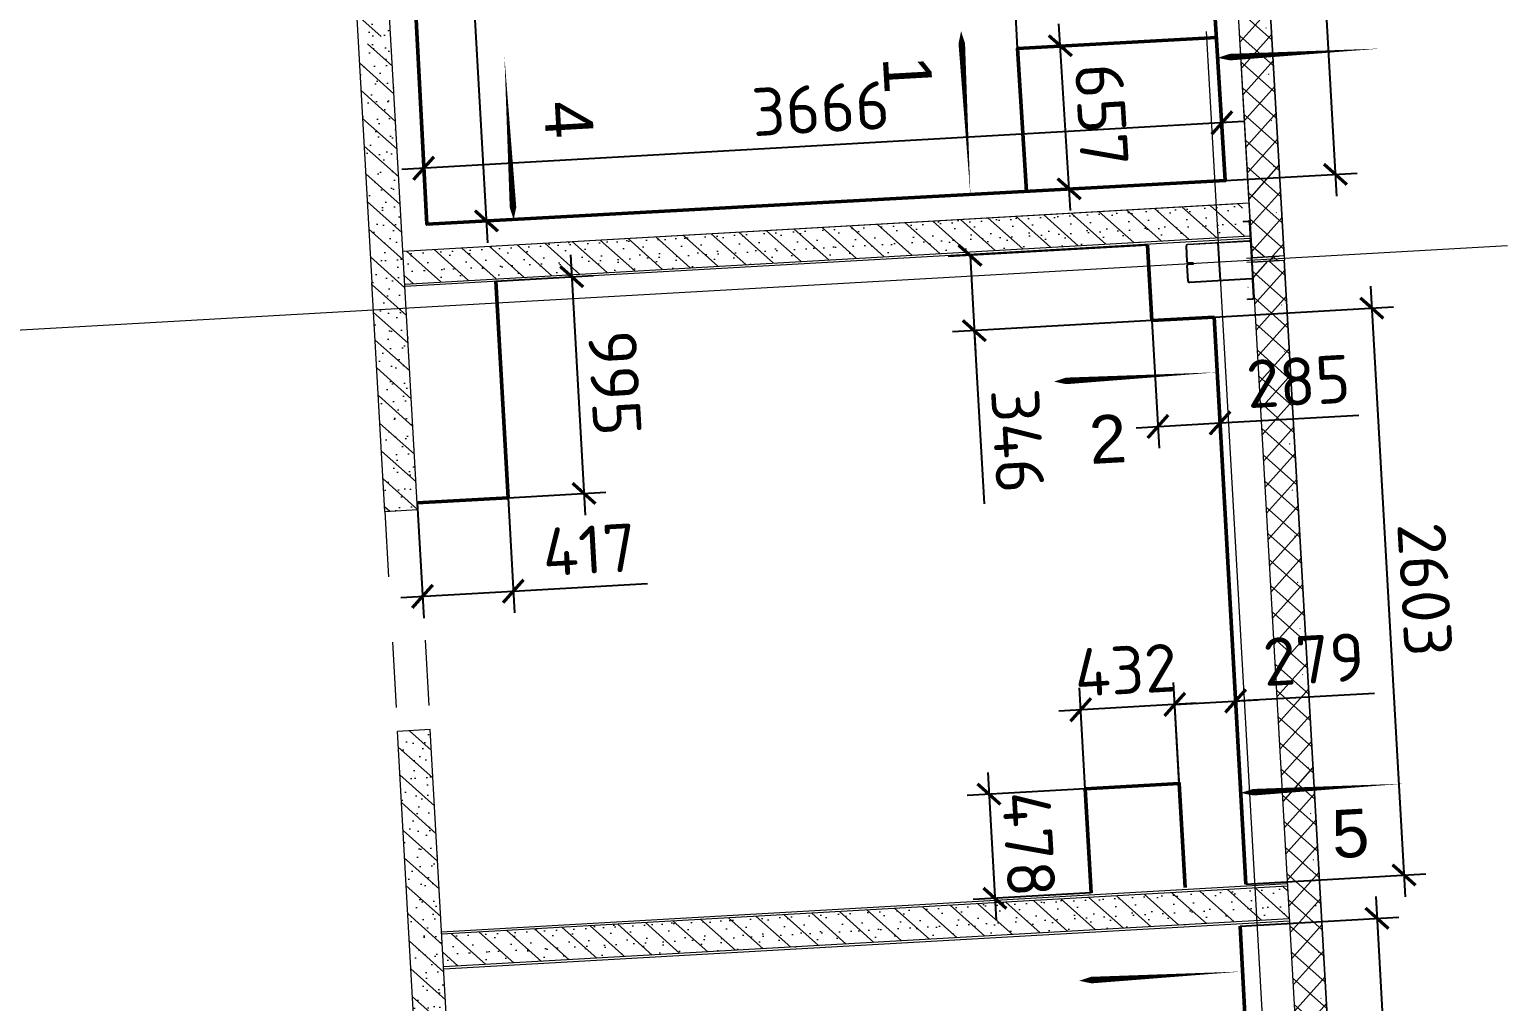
# Model space of a CAD drawing. Header units: metres. Extents: x 107714.6 to 107732.7, y 110796.8 to 110831.
# Drawn here: x 107725.56 to 107732.33, y 110801.85 to 110806.31 of the extents above; entities that cross this region are included whole.
import ezdxf

# ---------------------------------------------------------------- set-up
doc = ezdxf.new("R2010")
doc.units = ezdxf.units.M
doc.header["$PDMODE"] = 35
doc.header["$PDSIZE"] = 0.01
doc.linetypes.add('_ШТР__3__3__Скрыто', pattern=[6, 3, -3])
doc.linetypes.add('GOST2.303 5', pattern=[24, 20, -1.5, 1, -1.5])
doc.layers.add('2023.11.08_В_ОТКЛОНЕНИЯ', color=7, linetype='Continuous')
doc.layers.add('_1-1_ Внутренние стены', color=7, linetype='Continuous')
doc.layers.add('Вспомогательные', color=6, linetype='Continuous', plot=False)
for name, color, linetype, lineweight in [('ГКЛ', 250, 'Continuous', 50), ('ГКЛ 4м', 7, 'Continuous', 50), ('Оси', 7, 'Continuous', 9), ('Откосы', 250, 'Continuous', 40), ('Перекрытия', 7, 'Continuous', 18), ('Размерные', 45, 'Continuous', 15), ('Стены', 7, 'Continuous', 18), ('Стены разрез', 7, 'Continuous', 5), ('Стены штриховка', 7, 'Continuous', 5)]:
    doc.layers.add(name, color=color, linetype=linetype, lineweight=lineweight)
doc.layers.add('Импосты витража', color=7, linetype='Continuous', lineweight=9, true_color=0x004080)
doc.styles.add('AxeAndPointZ', font='arial.ttf')
doc.styles.add('GOST 2.304 type A', font='isocpeur.ttf')
doc.dimstyles.new('ISO-25', dxfattribs={"dimtxt": 0.22, "dimasz": 0.1, "dimexe": 0.1, "dimexo": 0, "dimgap": 0.06, "dimtad": 1, "dimdec": 0, "dimlfac": 1000, "dimtxsty": 'GOST 2.304 type A', "dimblk": 'ARCHTICK', "dimcen": 2.5, "dimdle": 0.1, "dimadec": 0, "dimazin": 0, "dimtfac": 1, "dimtdec": 0, "dimtmove": 0, "dimatfit": 3, "dimfxl": 1, "dimarcsym": 0})
pattern_1 = [(318.2530497410625, (107716.8197510312, 110843.4980960244), (0.09987629308477991, 0.1119139226354038), [])]

# ---------------------------------------------------------------- blocks, each defined once
blk = doc.blocks.new('Прямоугольный импост - 20х150 мм_Утеплитель_Наружный-V17-_О__L2_3_900_')
at = {"layer": 'Импосты витража'}
h = blk.add_hatch(dxfattribs=at)
h.set_pattern_fill('FP_20', style=0, pattern_type=2)
h.set_pattern_definition([(315, (-39000, 12200), (60.10407640085654, 60.10407640085654), []), (225, (-39000, 12200), (60.10407640085654, -60.10407640085653), [])])
h.paths.add_polyline_path([(-9.999999999945748, 74.99999999998295), (10.0000000000497, 74.99999999998295), (10.0000000000497, -75.00000000001543), (-9.999999999945748, -75.00000000001543), (-9.999999999945748, 11.33515842174924)], flags=0)
at = {"layer": 'Импосты витража', "color": 7, "lineweight": 18}
for p, q in [((-9.999999999997726, 75.00000000000027), (9.999999999997726, 75.00000000000027)), ((-9.999999999997726, -75.00000000000027), (-9.999999999997726, 75.00000000000027)), ((9.999999999997726, 75.00000000000027), (9.999999999997726, -75.00000000000027)), ((9.999999999997726, -75.00000000000027), (-9.999999999997726, -75.00000000000027))]:
    blk.add_line(p, q, dxfattribs=at)
blk = doc.blocks.new('к3')
at = {"color": 0, "linetype": 'ByBlock', "lineweight": -2, "ltscale": 200}
for p, q in [((4147417.778568612, 542805.7294011319), (4147417.778568612, 542828.2294011319)), ((4147420.778568612, 542805.7294011319), (4147420.778568612, 542828.2294011319)), ((4147425.778568612, 542836.2294011319), (4147504.778568612, 542836.2294011319)), ((4147425.778568612, 542833.2294011319), (4147504.778568612, 542833.2294011319)), ((4147509.778568612, 542828.2294011319), (4147509.778568612, 542544.2294011319)), ((4147512.778568612, 542828.2294011319), (4147512.778568612, 542544.2294011319)), ((4147682.778568612, 542828.2294011319), (4147682.778568612, 542544.2294011319)), ((4147685.778568612, 542828.2294011319), (4147685.778568612, 542544.2294011319)), ((4147769.778568612, 542836.2294011319), (4147690.778568612, 542836.2294011319)), ((4147769.778568612, 542833.2294011319), (4147690.778568612, 542833.2294011319)), ((4147774.778568612, 542805.7294011319), (4147774.778568612, 542828.2294011319)), ((4147777.778568612, 542805.7294011319), (4147777.778568612, 542828.2294011319)), ((4147417.778568612, 542805.7294011319), (4147420.778568612, 542805.7294011319)), ((4147777.778568612, 542805.7294011319), (4147774.778568612, 542805.7294011319)), ((4147517.778568612, 542539.2294011319), (4147588.778568612, 542539.2294011319)), ((4147517.778568612, 542536.2294011319), (4147588.778568612, 542536.2294011319)), ((4147593.778568612, 542544.2294011319), (4147593.778568612, 542566.7294011319)), ((4147593.778568612, 542566.7294011319), (4147596.778568612, 542566.7294011319)), ((4147596.778568612, 542544.2294011319), (4147596.778568612, 542566.7294011319)), ((4147598.778568612, 542544.2294011319), (4147598.778568612, 542566.7294011319)), ((4147601.778568612, 542566.7294011319), (4147598.778568612, 542566.7294011319)), ((4147601.778568612, 542544.2294011319), (4147601.778568612, 542566.7294011319)), ((4147677.778568612, 542539.2294011319), (4147606.778568612, 542539.2294011319)), ((4147677.778568612, 542536.2294011319), (4147606.778568612, 542536.2294011319))]:
    blk.add_line(p, q, dxfattribs=at)
for centre, radius, start, end in [((4147425.778568612, 542828.2294011319), 8, 90, 180), ((4147425.778568612, 542828.2294011319), 5, 90, 180), ((4147504.778568612, 542828.2294011319), 8, 0, 90), ((4147504.778568612, 542828.2294011319), 5, 0, 90), ((4147690.778568612, 542828.2294011319), 8, 90, 180), ((4147690.778568612, 542828.2294011319), 5, 90, 180), ((4147769.778568612, 542828.2294011319), 8, 0, 90), ((4147769.778568612, 542828.2294011319), 5, 0, 90), ((4147517.778568612, 542544.2294011319), 8, 180, 270), ((4147517.778568612, 542544.2294011319), 5, 180, 270), ((4147588.778568612, 542544.2294011319), 8, 270, 0), ((4147588.778568612, 542544.2294011319), 5, 270, 0), ((4147606.778568612, 542544.2294011319), 8, 180, 270), ((4147606.778568612, 542544.2294011319), 5, 180, 270), ((4147677.778568612, 542544.2294011319), 5, 270, 0), ((4147677.778568612, 542544.2294011319), 8, 270, 0)]:
    blk.add_arc(centre, radius, start, end, dxfattribs=at)
at = {"layer": 'Вспомогательные', "color": 0, "ltscale": 10}
for p, q in [((4147690.278568612, 542836.2294011319), (4147505.278568612, 542836.2294011319)), ((4147682.778568612, 542686.2294011319), (4147512.778568612, 542686.2294011319))]:
    blk.add_line(p, q, dxfattribs=at)
blk = doc.blocks.new('_ArchTick')
at = {"color": 0, "linetype": 'ByBlock', "lineweight": 9, "const_width": 0.15}
blk.add_lwpolyline([(-0.5, -0.5), (0.5, 0.5)], dxfattribs=at)
blk = doc.blocks.new('*D52')
at = {"layer": 'Defpoints', "color": 0, "lineweight": 9, "transparency": 16777216}
for p in [(107730.7216997739, 110810.7738531537, 3.998), (107731.0401209411, 110805.6137123066, 3.998), (107731.5455949154, 110805.6424421912)]:
    blk.add_point(p, dxfattribs=at)
at = {"layer": 'ГКЛ', "color": 0, "lineweight": -2, "transparency": 16777216}
for p, q in [((107731.2465498133, 110810.9038457206), (107731.5512695083, 110805.542603326)), ((107730.7216997739, 110810.7738531537), (107731.3520632714, 110810.8096814484)), ((107731.0401209411, 110805.6137123066), (107731.6454337805, 110805.6481167842))]:
    blk.add_line(p, q, dxfattribs=at)
at = {"layer": 'ГКЛ', "color": 0, "lineweight": -2, "transparency": 16777216, "xscale": 0.1, "yscale": 0.1, "zscale": 0.1}
for p, rotation in [((107731.2522244063, 110810.8040068554), 93.25304974487426), ((107731.5455949154, 110805.6424421912), 273.2530497448743)]:
    blk.add_blockref('_ArchTick', p, dxfattribs=dict(at, rotation=rotation))
at = {"layer": 'ГКЛ', "color": 0, "lineweight": 9, "transparency": 16777216, "insert": (107731.5686357316, 110808.2328713314), "char_height": 0.22, "attachment_point": 5, "rotation": 273.25304974487426, "style": 'GOST 2.304 type A'}
blk.add_mtext('5170', dxfattribs=at)
blk = doc.blocks.new('*D54')
at = {"layer": 'Defpoints', "color": 0, "lineweight": 9, "transparency": 16777216}
for p in [(107727.3649866524, 110805.6703219474), (107731.0401209412, 110805.6137123066, 3.998), (107727.3795868342, 110805.4134461534, 3.998)]:
    blk.add_point(p, dxfattribs=at)
at = {"layer": 'ГКЛ', "color": 0, "lineweight": -2, "transparency": 16777216}
for p, q in [((107731.0401209412, 110805.6137123066), (107731.0194048557, 110805.9781913918)), ((107731.1249183139, 110805.8840271196), (107727.2651477873, 110805.6646473544)), ((107727.3795868342, 110805.4134461534), (107727.3593120594, 110805.7701608125))]:
    blk.add_line(p, q, dxfattribs=at)
at = {"layer": 'ГКЛ', "color": 0, "lineweight": -2, "transparency": 16777216, "xscale": 0.1, "yscale": 0.1, "zscale": 0.1}
for p, rotation in [((107731.0250794487, 110805.8783525266), 3.253049744874268), ((107727.3649866524, 110805.6703219474), 183.2530497448743)]:
    blk.add_blockref('_ArchTick', p, dxfattribs=dict(at, rotation=rotation))
at = {"layer": 'ГКЛ', "color": 0, "lineweight": 9, "transparency": 16777216, "insert": (107729.1853862425, 110805.9440633077), "char_height": 0.22, "attachment_point": 5, "rotation": 3.2530497448742746, "style": 'GOST 2.304 type A'}
blk.add_mtext('3666', dxfattribs=at)
blk = doc.blocks.new('*D56')
at = {"layer": 'Defpoints', "color": 0, "lineweight": 9, "transparency": 16777216}
for p in [(107727.539494029, 110807.422544721), (107727.2759838865, 110807.4075674593, 3.998), (107727.3795868341, 110805.4134461533, 3.998)]:
    blk.add_point(p, dxfattribs=at)
at = {"layer": 'ГКЛ', "color": 0, "lineweight": -2, "transparency": 16777216}
for p, q in [((107727.6584781645, 110805.3291362486), (107727.533819436, 110807.5223835861)), ((107727.2759838865, 110807.4075674593), (107727.6393328942, 110807.428219314)), ((107727.3795868341, 110805.4134461533), (107727.7526424367, 110805.4346497068))]:
    blk.add_line(p, q, dxfattribs=at)
at = {"layer": 'ГКЛ', "color": 0, "lineweight": -2, "transparency": 16777216, "xscale": 0.1, "yscale": 0.1, "zscale": 0.1}
for p, rotation in [((107727.539494029, 110807.422544721), 93.25304974487426), ((107727.6528035715, 110805.4289751138), 273.2530497448743)]:
    blk.add_blockref('_ArchTick', p, dxfattribs=dict(at, rotation=rotation))
at = {"layer": 'ГКЛ', "color": 0, "lineweight": 9, "transparency": 16777216, "insert": (107727.7459463046, 110806.7860301894), "char_height": 0.22, "attachment_point": 5, "rotation": 273.25304974487426, "style": 'GOST 2.304 type A'}
blk.add_mtext('1997', dxfattribs=at)
blk = doc.blocks.new('*D57')
at = {"layer": 'Defpoints', "color": 0, "lineweight": 9, "transparency": 16777216}
for p in [(107730.6846139137, 110805.3173269538, 4.022), (107729.8701019714, 110805.2710321191), (107730.7042324056, 110804.9721589453, 4.022)]:
    blk.add_point(p, dxfattribs=at)
at = {"layer": 'ГКЛ', "color": 0, "lineweight": -2, "transparency": 16777216}
for p, q in [((107730.6846139137, 110805.3173269538), (107729.7702631063, 110805.2653575261)), ((107729.8701019714, 110805.2710321191), (107729.8953950563, 110804.8260252454)), ((107730.7042324056, 110804.9721589453), (107729.7898815982, 110804.9201895176)), ((107729.8897204633, 110804.9258641105), (107729.9348610822, 110804.1316594582))]:
    blk.add_line(p, q, dxfattribs=at)
at = {"layer": 'ГКЛ', "color": 0, "lineweight": -2, "transparency": 16777216, "xscale": 0.1, "yscale": 0.1, "zscale": 0.1}
for p, rotation in [((107729.8701019714, 110805.2710321191), 93.25304974487426), ((107729.8897204633, 110804.9258641105), 273.2530497448743)]:
    blk.add_blockref('_ArchTick', p, dxfattribs=dict(at, rotation=rotation))
at = {"layer": 'ГКЛ', "color": 0, "lineweight": 9, "transparency": 16777216, "insert": (107730.0886982925, 110804.4208550887), "char_height": 0.22, "attachment_point": 5, "rotation": 273.25304974487426, "style": 'GOST 2.304 type A'}
blk.add_mtext('346', dxfattribs=at)
blk = doc.blocks.new('*D58')
at = {"layer": 'Defpoints', "color": 0, "lineweight": 9, "transparency": 16777216}
for p in [(107730.9890999727, 110804.98835011, 4.047), (107730.7042324056, 110804.9721589454, 4.047), (107731.016689506, 110804.5029394926)]:
    blk.add_point(p, dxfattribs=at)
at = {"layer": 'ГКЛ', "color": 0, "lineweight": -2, "transparency": 16777216}
for p, q in [((107730.9890999728, 110804.9883501099), (107731.022364099, 110804.4031006274)), ((107730.7042324057, 110804.9721589453), (107730.7374965319, 110804.3869094627)), ((107731.016689506, 110804.5029394925), (107731.6536614657, 110804.5391433958)), ((107730.6319830738, 110804.4810737349), (107731.016689506, 110804.5029394925))]:
    blk.add_line(p, q, dxfattribs=at)
at = {"layer": 'ГКЛ', "color": 0, "lineweight": -2, "transparency": 16777216, "xscale": 0.1, "yscale": 0.1, "zscale": 0.1}
for p, rotation in [((107730.7318219389, 110804.4867483279), 183.2530497448743), ((107731.016689506, 110804.5029394925), 3.253049744874275)]:
    blk.add_blockref('_ArchTick', p, dxfattribs=dict(at, rotation=rotation))
at = {"layer": 'ГКЛ', "color": 0, "lineweight": 9, "transparency": 16777216, "insert": (107731.3754481103, 110804.6936048114), "char_height": 0.22, "attachment_point": 5, "rotation": 3.2530497448742746, "style": 'GOST 2.304 type A'}
blk.add_mtext('285', dxfattribs=at)
blk = doc.blocks.new('*D59')
at = {"layer": 'Defpoints', "color": 0, "lineweight": 9, "transparency": 16777216}
for p in [(107730.9890999727, 110804.9883501099, 3.994), (107731.8602296749, 110802.4310333658), (107731.135227376, 110802.3898260368, 3.994)]:
    blk.add_point(p, dxfattribs=at)
at = {"layer": 'ГКЛ', "color": 0, "lineweight": -2, "transparency": 16777216}
for p, q in [((107731.7068664744, 110805.1293075691), (107731.8659042679, 110802.3311945006)), ((107730.9890999727, 110804.9883501099), (107731.8123799326, 110805.035143297)), ((107731.135227376, 110802.3898260368), (107731.9600685401, 110802.4367079588))]:
    blk.add_line(p, q, dxfattribs=at)
at = {"layer": 'ГКЛ', "color": 0, "lineweight": -2, "transparency": 16777216, "xscale": 0.1, "yscale": 0.1, "zscale": 0.1}
for p, rotation in [((107731.7125410674, 110805.029468704), 93.25304974487426), ((107731.8602296749, 110802.4310333658), 273.2530497448743)]:
    blk.add_blockref('_ArchTick', p, dxfattribs=dict(at, rotation=rotation))
at = {"layer": 'ГКЛ', "color": 0, "lineweight": 9, "transparency": 16777216, "insert": (107731.9561114419, 110803.739897843), "char_height": 0.22, "attachment_point": 5, "rotation": 273.25304974487426, "style": 'GOST 2.304 type A'}
blk.add_mtext('2603', dxfattribs=at)
blk = doc.blocks.new('*D60')
at = {"layer": 'Defpoints', "color": 0, "lineweight": 9, "transparency": 16777216}
for p in [(107731.1081645812, 110802.1968723474, 4.005), (107731.2530370958, 110799.5034371359), (107731.8893659935, 110799.5396044891)]:
    blk.add_point(p, dxfattribs=at)
at = {"layer": 'ГКЛ', "color": 0, "lineweight": -2, "transparency": 16777216}
for p, q in [((107731.7306296915, 110802.3324131124), (107731.8950405865, 110799.439765624)), ((107731.1081645812, 110802.1968723474), (107731.8361431497, 110802.2382488402)), ((107731.2530370958, 110799.5034371359), (107731.9892048587, 110799.5452790821))]:
    blk.add_line(p, q, dxfattribs=at)
at = {"layer": 'ГКЛ', "color": 0, "lineweight": -2, "transparency": 16777216, "xscale": 0.1, "yscale": 0.1, "zscale": 0.1}
for p, rotation in [((107731.7363042845, 110802.2325742472), 93.25304974487426), ((107731.8893659935, 110799.5396044891), 273.2530497448743)]:
    blk.add_blockref('_ArchTick', p, dxfattribs=dict(at, rotation=rotation))
at = {"layer": 'ГКЛ', "color": 0, "lineweight": 9, "transparency": 16777216, "insert": (107731.9825612098, 110800.8957361763), "char_height": 0.22, "attachment_point": 5, "rotation": 273.25304974487426, "style": 'GOST 2.304 type A'}
blk.add_mtext('2697', dxfattribs=at)
blk = doc.blocks.new('*D103')
at = {"layer": 'Defpoints', "color": 0, "lineweight": 9, "transparency": 16777216}
for p in [(107730.0880038614, 110806.2198227753), (107730.2841620123, 110806.2319241162), (107730.12847281, 110805.5638364527)]:
    blk.add_point(p, dxfattribs=at)
at = {"layer": 'ГКЛ', "color": 0, "lineweight": -2, "transparency": 16777216}
for p, q in [((107730.3307884305, 110805.4761275458), (107730.2780045428, 110806.331734364)), ((107730.0880038614, 110806.2198227753), (107730.3839722601, 110806.2380815857)), ((107730.12847281, 110805.5638364527), (107730.4244412088, 110805.5820952631))]:
    blk.add_line(p, q, dxfattribs=at)
at = {"layer": 'ГКЛ', "color": 0, "lineweight": -2, "transparency": 16777216, "xscale": 0.1, "yscale": 0.1, "zscale": 0.1}
for p, rotation in [((107730.2841620123, 110806.2319241162), 93.53020332494776), ((107730.3246309609, 110805.5759377936), 273.5302033249478)]:
    blk.add_blockref('_ArchTick', p, dxfattribs=dict(at, rotation=rotation))
at = {"layer": 'ГКЛ', "color": 0, "lineweight": 9, "transparency": 16777216, "insert": (107730.4740739079, 110805.9143986531), "char_height": 0.22, "attachment_point": 5, "rotation": 273.53020332494776, "style": 'GOST 2.304 type A'}
blk.add_mtext('657', dxfattribs=at)
blk = doc.blocks.new('*D104')
at = {"layer": 'Defpoints', "color": 0, "lineweight": 9, "transparency": 16777216}
for p in [(107730.9861518422, 110806.5174588172), (107730.999655857, 110806.2694649863), (107730.0880038613, 110806.2198227753)]:
    blk.add_point(p, dxfattribs=at)
at = {"layer": 'ГКЛ', "color": 0, "lineweight": -2, "transparency": 16777216}
for p, q in [((107730.9996558571, 110806.2694649863), (107730.9807145946, 110806.6173108895)), ((107730.0880038614, 110806.2198227752), (107730.0690625989, 110806.5676686784)), ((107729.9746477742, 110806.4623793585), (107731.0860039145, 110806.5228960648))]:
    blk.add_line(p, q, dxfattribs=at)
at = {"layer": 'ГКЛ', "color": 0, "lineweight": -2, "transparency": 16777216, "xscale": 0.1, "yscale": 0.1, "zscale": 0.1}
for p, rotation in [((107730.9861518422, 110806.5174588172), 3.116850456254294), ((107730.0744998465, 110806.4678166062), 183.1168504562543)]:
    blk.add_blockref('_ArchTick', p, dxfattribs=dict(at, rotation=rotation))
at = {"layer": 'ГКЛ', "color": 0, "lineweight": 9, "transparency": 16777216, "insert": (107730.6478986275, 110806.6692917554), "char_height": 0.22, "attachment_point": 5, "rotation": 3.116850456254293, "style": 'GOST 2.304 type A'}
blk.add_mtext('913', dxfattribs=at)
blk = doc.blocks.new('*D105')
at = {"layer": 'Defpoints', "color": 0, "lineweight": 9, "transparency": 16777216}
for p in [(107727.6951779764, 110805.1534456445), (107728.1001526754, 110804.1798575207), (107727.7516401767, 110804.1600489363)]:
    blk.add_point(p, dxfattribs=at)
at = {"layer": 'ГКЛ', "color": 0, "lineweight": -2, "transparency": 16777216}
for p, q in [((107728.0380158821, 110805.2730930941), (107728.1058272684, 110804.0800186556)), ((107727.6951779764, 110805.1534456445), (107728.1435293403, 110805.1789288219)), ((107727.7516401767, 110804.1600489363), (107728.1999915406, 110804.1855321137))]:
    blk.add_line(p, q, dxfattribs=at)
at = {"layer": 'ГКЛ', "color": 0, "lineweight": -2, "transparency": 16777216, "xscale": 0.1, "yscale": 0.1, "zscale": 0.1}
for p, rotation in [((107728.0436904751, 110805.1732542289), 93.25304974487426), ((107728.1001526754, 110804.1798575207), 273.2530497448743)]:
    blk.add_blockref('_ArchTick', p, dxfattribs=dict(at, rotation=rotation))
at = {"layer": 'ГКЛ', "color": 0, "lineweight": 9, "transparency": 16777216, "insert": (107728.241647646, 110804.6862026829), "char_height": 0.22, "attachment_point": 5, "rotation": 273.25304974487426, "style": 'GOST 2.304 type A'}
blk.add_mtext('995', dxfattribs=at)
blk = doc.blocks.new('*D106')
at = {"layer": 'Defpoints', "color": 0, "lineweight": 9, "transparency": 16777216}
for p in [(107727.3353121091, 110804.1363858836), (107727.7516401767, 110804.1600489364), (107727.7759771174, 110803.7318644761)]:
    blk.add_point(p, dxfattribs=at)
at = {"layer": 'ГКЛ', "color": 0, "lineweight": -2, "transparency": 16777216}
for p, q in [((107727.3353121091, 110804.1363858836), (107727.3653236428, 110803.6083625581)), ((107727.7516401768, 110804.1600489363), (107727.7816517105, 110803.6320256109)), ((107727.7759771174, 110803.731864476), (107728.3909845268, 110803.7668199689)), ((107727.2598101846, 110803.7025268303), (107727.7759771174, 110803.731864476))]:
    blk.add_line(p, q, dxfattribs=at)
at = {"layer": 'ГКЛ', "color": 0, "lineweight": -2, "transparency": 16777216, "xscale": 0.1, "yscale": 0.1, "zscale": 0.1}
for p, rotation in [((107727.3596490498, 110803.7082014232), 183.2530497448743), ((107727.7759771174, 110803.731864476), 3.253049744874275)]:
    blk.add_blockref('_ArchTick', p, dxfattribs=dict(at, rotation=rotation))
at = {"layer": 'ГКЛ', "color": 0, "lineweight": 9, "transparency": 16777216, "insert": (107728.1237534466, 110803.9219055897), "char_height": 0.22, "attachment_point": 5, "rotation": 3.2530497448742746, "style": 'GOST 2.304 type A'}
blk.add_mtext('417', dxfattribs=at)
blk = doc.blocks.new('*D134')
at = {"layer": 'Defpoints', "color": 0, "lineweight": 9, "transparency": 16777216}
for p in [(107730.808991705, 110803.2129686266), (107730.8305297996, 110802.8340271015, 3.994), (107731.1093566326, 110802.8498749258, 3.994)]:
    blk.add_point(p, dxfattribs=at)
at = {"layer": 'Откосы', "color": 0, "lineweight": -2, "transparency": 16777216}
for p, q in [((107730.8305297997, 110802.8340271015), (107730.803317112, 110803.3128074917)), ((107731.1093566327, 110802.8498749258), (107731.0821439451, 110803.328655316)), ((107730.8089917051, 110803.2129686265), (107731.1876574032, 110803.2344910438)), ((107731.0878185381, 110803.2288164508), (107731.7247904977, 110803.2650203542))]:
    blk.add_line(p, q, dxfattribs=at)
at = {"layer": 'Откосы', "color": 0, "lineweight": -2, "transparency": 16777216, "xscale": 0.1, "yscale": 0.1, "zscale": 0.1}
for p, rotation in [((107731.0878185381, 110803.2288164508), 3.253049744874268), ((107730.8089917051, 110803.2129686265), 183.2530497448743)]:
    blk.add_blockref('_ArchTick', p, dxfattribs=dict(at, rotation=rotation))
at = {"layer": 'Откосы', "color": 0, "lineweight": 9, "transparency": 16777216, "insert": (107731.4465771424, 110803.4194817697), "char_height": 0.22, "attachment_point": 5, "rotation": 3.2530497448742746, "style": 'GOST 2.304 type A'}
blk.add_mtext('279', dxfattribs=at)
blk = doc.blocks.new('*D135')
at = {"layer": 'Defpoints', "color": 0, "lineweight": 9, "transparency": 16777216}
for p in [(107730.3776878076, 110803.1884543849), (107730.3982484904, 110802.826709456, 3.994), (107730.8295523879, 110802.8512236977)]:
    blk.add_point(p, dxfattribs=at)
at = {"layer": 'Откосы', "color": 0, "lineweight": -2, "transparency": 16777216}
for p, q in [((107730.3982484904, 110802.8267094559), (107730.3720132146, 110803.28829325)), ((107730.8295523879, 110802.8512236977), (107730.8033171121, 110803.3128074918)), ((107730.9088305703, 110803.2186432196), (107730.2778489424, 110803.1827797919))]:
    blk.add_line(p, q, dxfattribs=at)
at = {"layer": 'Откосы', "color": 0, "lineweight": -2, "transparency": 16777216, "xscale": 0.1, "yscale": 0.1, "zscale": 0.1}
for p, rotation in [((107730.3776878076, 110803.1884543849), 183.2530497448743), ((107730.8089917051, 110803.2129686266), 3.253049744874268)]:
    blk.add_blockref('_ArchTick', p, dxfattribs=dict(at, rotation=rotation))
at = {"layer": 'Откосы', "color": 0, "lineweight": 9, "transparency": 16777216, "insert": (107730.5836929482, 110803.3704375765), "char_height": 0.22, "attachment_point": 5, "rotation": 3.2530497448742746, "style": 'GOST 2.304 type A'}
blk.add_mtext('432', dxfattribs=at)
blk = doc.blocks.new('*D136')
at = {"layer": 'Defpoints', "color": 0, "lineweight": 9, "transparency": 16777216}
for p in [(107730.3982484904, 110802.8267094559), (107730.4253730449, 110802.3494796805, 3.994), (107729.984192711, 110802.3244040867)]:
    blk.add_point(p, dxfattribs=at)
at = {"layer": 'Откосы', "color": 0, "lineweight": -2, "transparency": 16777216}
for p, q in [((107729.9513935635, 110802.9014727272), (107729.989867304, 110802.2245652215)), ((107730.3982484904, 110802.8267094559), (107729.8572292914, 110802.795959269)), ((107730.4253730449, 110802.3494796805), (107729.8843538459, 110802.3187294937))]:
    blk.add_line(p, q, dxfattribs=at)
at = {"layer": 'Откосы', "color": 0, "lineweight": -2, "transparency": 16777216, "xscale": 0.1, "yscale": 0.1, "zscale": 0.1}
for p, rotation in [((107729.9570681565, 110802.801633862), 93.25304974487426), ((107729.984192711, 110802.3244040867), 273.2530497448743)]:
    blk.add_blockref('_ArchTick', p, dxfattribs=dict(at, rotation=rotation))
at = {"layer": 'Откосы', "color": 0, "lineweight": 9, "transparency": 16777216, "insert": (107730.1403565045, 110802.5726657825), "char_height": 0.22, "attachment_point": 5, "rotation": 273.25304974487426, "style": 'GOST 2.304 type A'}
blk.add_mtext('478', dxfattribs=at)

msp = doc.modelspace()

# ---------------------------------------------------------------- hatches: boundary and pattern name
at = {"layer": '_1-1_ Внутренние стены', "linetype": 'Continuous', "lineweight": 5}
h = msp.add_hatch(dxfattribs=at)
h.set_pattern_fill('ГАЗОБЕТОН_0004', color=253, scale=0.0009999999999999998, angle=-86.74695025893752, style=0, pattern_type=2)
h.set_pattern_definition([(318.2530497410625, (107718.9353631838, 110763.8030201286), (0.05992577585086795, 0.06714835358124227), []), (3.253049741062484, (107718.9952889597, 110763.8701684822), (-0.004596420321715167, 0.08086948077133997), [0, -0.05399999999999999, 0, -0.081]), (68.25304974106251, (107719.0624373133, 110763.8102427064), (0.07523517132326894, -0.03001114786139262), [0, -0.0396, 0, -0.06839999999999997])])
h.paths.add_polyline_path([(107727.1457807032, 110807.4710039795), (107726.9960224055, 110807.4624920901), (107727.0639375989, 110806.2675912662), (107727.2136958966, 110806.2761031556)])
h = msp.add_hatch(dxfattribs=at)
h.set_pattern_fill('ГАЗОБЕТОН_0004', color=253, scale=0.0009999999999999998, angle=-86.74695025893752, style=0, pattern_type=2)
h.set_pattern_definition([(318.2530497410625, (107719.0490155968, 110761.8034180516), (0.05992577585086795, 0.06714835358124227), []), (3.253049741062484, (107719.1089413726, 110761.8705664052), (-0.004596420321715167, 0.08086948077133997), [0, -0.05399999999999999, 0, -0.081]), (68.25304974106251, (107719.1760897262, 110761.8106406294), (0.07523517132326894, -0.03001114786139262), [0, -0.0396, 0, -0.06839999999999997])])
h.paths.add_polyline_path([(107727.2153148588, 110806.2476191138), (107727.0655565611, 110806.2391072243), (107727.1872845622, 110804.0974231402), (107727.3370428599, 110804.1059350297)])
h = msp.add_hatch(dxfattribs=at)
h.set_pattern_fill('ГАЗОБЕТОН_0004', color=253, scale=0.0009999999999999998, angle=-86.74695025893752, style=0, pattern_type=2)
h.set_pattern_definition([(318.2530497410625, (107718.6092077142, 110762.1281491981), (0.05992577585086795, 0.06714835358124227), []), (3.253049741062483, (107718.6691334901, 110762.1952975517), (-0.004596420321715167, 0.08086948077133997), [0, -0.05399999999999999, 0, -0.081]), (68.25304974106251, (107718.7362818437, 110762.1353717758), (0.07523517132326894, -0.03001114786139262), [0, -0.03959999999999999, 0, -0.06839999999999996])])
h.paths.add_polyline_path([(107731.1185588115, 110805.5082803358), (107727.26977056, 110805.289524776), (107727.2782824495, 110805.1397664783), (107731.127070701, 110805.358522038)])
h = msp.add_hatch(dxfattribs=at)
h.set_pattern_fill('ГАЗОБЕТОН_0004', color=253, scale=0.0009999999999999998, angle=-86.74695025893752, style=0, pattern_type=2)
h.set_pattern_definition([(318.2530497410625, (107719.1839387298, 110759.4295786407), (0.05992577585086795, 0.06714835358124227), []), (3.253049741062484, (107719.2438645056, 110759.4967269943), (-0.004596420321715167, 0.08086948077133997), [0, -0.05399999999999999, 0, -0.081]), (68.25304974106251, (107719.3110128592, 110759.4368012185), (0.07523517132326894, -0.03001114786139262), [0, -0.0396, 0, -0.06839999999999997])])
h.paths.add_polyline_path([(107727.3943562491, 110803.0975624917), (107727.2445979514, 110803.0890506022), (107727.3702618132, 110800.8781189334), (107727.5200201109, 110800.8866308229)])
h = msp.add_hatch(dxfattribs=at)
h.set_pattern_fill('ГАЗОБЕТОН_0004', color=253, scale=0.0009999999999999998, angle=-86.74695025893752, style=0, pattern_type=2)
h.set_pattern_definition([(318.2530497410625, (107718.8160594754, 110758.9998464076), (0.05992577585086795, 0.06714835358124227), []), (3.253049741062483, (107718.8759852512, 110759.0669947612), (-0.004596420321715167, 0.08086948077133997), [0, -0.05399999999999999, 0, -0.081]), (68.25304974106251, (107718.9431336048, 110759.0070689853), (0.07523517132326894, -0.03001114786139262), [0, -0.03959999999999999, 0, -0.06839999999999996])])
h.paths.add_polyline_path([(107731.3254105727, 110802.3799775453), (107727.4476690503, 110802.1595763536), (107727.4561809398, 110802.0098180559), (107731.3339224622, 110802.2302192476)])
at = {"layer": 'Стены штриховка', "lineweight": 5}
h = msp.add_hatch(dxfattribs=at)
h.set_pattern_fill('FP_5', color=253, scale=0.0009999999999999998, angle=-86.74695025893752, style=0, pattern_type=2)
h.set_pattern_definition([(318.2530497410625, (107716.8447107474, 110843.4995146727), (0.09987629308477991, 0.1119139226354038), [])])
h.paths.add_polyline_path([(107731.1626969536, 110805.2603855508), (107731.1646937309, 110805.2604990427), (107730.8253530701, 110811.2308631786), (107730.8233562928, 110811.2307496868), (107731.1174564676, 110806.0563472671)], flags=0)
h = msp.add_hatch(dxfattribs=at)
h.set_pattern_fill('FP_6', color=253, scale=0.0009999999999999998, angle=-86.74695025893752, style=0, pattern_type=2)
h.set_pattern_definition([(318.2530497410625, (107716.8447107474, 110843.4995146727), (0.05659656608137528, 0.06341788949339548), []), (48.25304974106248, (107716.8447107474, 110843.4995146727), (-0.06341788949339547, 0.05659656608137528), [])])
h.paths.add_polyline_path([(107730.9310942893, 110809.3704507499), (107731.1646937309, 110805.2604990427), (107731.310458474, 110805.2687839484), (107730.9711178132, 110811.2391480844), (107730.8253530701, 110811.2308631786), (107730.8369148115, 110811.0274457453)], flags=0)
h = msp.add_hatch(dxfattribs=at)
h.set_pattern_fill('FP_5', color=253, scale=0.0009999999999999998, angle=-86.74695025893752, style=0, pattern_type=2)
h.set_pattern_definition(pattern_1)
h.paths.add_polyline_path([(107730.9577198383, 110811.0343120029), (107731.2854987577, 110805.2673653002), (107731.287495535, 110805.267478792), (107730.9481548742, 110811.237842928), (107730.9461580969, 110811.2377294361)], flags=0)
h = msp.add_hatch(dxfattribs=at)
h.set_pattern_fill('FP_5', color=253, scale=0.0009999999999999998, angle=-86.74695025893752, style=0, pattern_type=2)
h.set_pattern_definition([(318.2530497410625, (107716.8437123588, 110843.4994579268), (0.09987629308477991, 0.1119139226354038), [])])
h.paths.add_polyline_path([(107731.5183467343, 110798.9854561302), (107731.5203435116, 110798.9855696221), (107731.1648302608, 110805.2404745237), (107731.1628334835, 110805.2403610318), (107731.4931759902, 110799.4283105394)], flags=0)
h = msp.add_hatch(dxfattribs=at)
h.set_pattern_fill('FP_6', color=253, scale=0.0009999999999999998, angle=-86.74695025893752, style=0, pattern_type=2)
h.set_pattern_definition([(318.2530497410625, (107716.8437123588, 110843.4994579268), (0.05659656608137528, 0.06341788949339548), []), (48.25304974106248, (107716.8437123588, 110843.4994579268), (-0.06341788949339547, 0.05659656608137528), [])])
h.paths.add_polyline_path([(107731.5234645378, 110798.9306582462), (107731.6692292809, 110798.938943152), (107731.3105950039, 110805.2487594295), (107731.1648302608, 110805.2404745237), (107731.4951727675, 110799.4284240313)])
h = msp.add_hatch(dxfattribs=at)
h.set_pattern_fill('FP_5', color=253, scale=0.0009999999999999998, angle=-86.74695025893752, style=0, pattern_type=2)
h.set_pattern_definition(pattern_1)
h.paths.add_polyline_path([(107731.6421469271, 110798.9924926255), (107731.6441437044, 110798.9926061174), (107731.2886304536, 110805.247511019), (107731.2866336763, 110805.2473975271), (107731.616976183, 110799.4353470347)], flags=0)

# ---------------------------------------------------------------- linework, layer by layer
at = {"lineweight": 5, "ltscale": 0.1}
msp.add_line((107731.1035829813, 110805.5074291465), (107727.2697705595, 110805.2895247758), dxfattribs=at)
at = {"linetype": '_ШТР__3__3__Скрыто', "lineweight": 5, "ltscale": 0.1}
for p, q in [((107727.3370428594, 110804.1059350295), (107727.3943562486, 110803.0975624915)), ((107727.1872845617, 110804.09742314), (107727.2445979508, 110803.089050602))]:
    msp.add_line(p, q, dxfattribs=at)
at = {"layer": '2023.11.08_В_ОТКЛОНЕНИЯ'}
for points, elevation in [([(107729.8717154828, 110805.5497893763, 0, 0, 0), (107729.8291560352, 110806.2985808649, 0, 0.1599999999999999, 0), (107729.8461798143, 110805.9990642694, 0.02999999999999999, 0.02999999999999999, 0), (107729.8717154828, 110805.5497893763, 0, 0, 0)], 3.998), ([(107727.73517929, 110806.1840203512, 0, 0, 0), (107727.7777387376, 110805.4352288626, 0, 0.1599999999999999, 0), (107727.7607149585, 110805.734745458, 0.02999999999999999, 0.02999999999999999, 0), (107727.73517929, 110806.1840203512, 0, 0, 0)], 3.998), ([(107731.0033454082, 110804.7351090039, 0, 0, 0), (107730.2545539196, 110804.6925495562, 0, 0.1599999999999999, 0), (107730.554070515, 110804.7095733353, 0.02999999999999999, 0.02999999999999999, 0), (107731.0033454082, 110804.7351090039, 0, 0, 0)], 3.994), ([(107731.8605466304, 110802.8497826613, 0, 0, 0), (107731.1117551418, 110802.8072232137, 0, 0.1599999999999999, 0), (107731.4112717373, 110802.8242469928, 0.02999999999999999, 0.02999999999999999, 0), (107731.8605466304, 110802.8497826613, 0, 0, 0)], 3.994), ([(107731.1191386661, 110801.9888055212, 0, 0, 0), (107730.3703471775, 110801.9462460736, 0, 0.1599999999999999, 0), (107730.6698637729, 110801.9632698527, 0.02999999999999999, 0.02999999999999999, 0), (107731.1191386661, 110801.9888055212, 0, 0, 0)], 4.005)]:
    msp.add_lwpolyline(points, format="xyseb", dxfattribs=dict(at, elevation=elevation))
msp.add_lwpolyline([(107731.7541803505, 110806.2191188236, 0, 0, 0), (107731.0053888619, 110806.1765593759, 0, 0.1599999999999999, 0), (107731.3049054574, 110806.193583155, 0.02999999999999999, 0.02999999999999999, 0), (107731.7541803505, 110806.2191188236, 0, 0, 0)], format="xyseb", dxfattribs=at)
at = {"layer": 'ГКЛ'}
for points, elevation in [([(107730.7042324056, 110804.9721589453), (107730.6846139137, 110805.3173269539)], 4.022), ([(107730.7042324056, 110804.9721589453), (107730.9890999727, 110804.9883501099)], 4.047), ([(107730.9890999727, 110804.9883501099), (107731.135227376, 110802.3898260368)], 3.994), ([(107730.8566769423, 110802.3739939223), (107730.8295523878, 110802.8512236977), (107730.3982484904, 110802.8267094559), (107730.4253730449, 110802.3494796805)], 3.994), ([(107731.1081645812, 110802.1968723474), (107731.238, 110799.768), (107731.2530370957, 110799.5034371359)], 4.005)]:
    msp.add_lwpolyline(points, dxfattribs=dict(at, elevation=elevation))
msp.add_lwpolyline([(107727.6951779764, 110805.1534456446), (107727.7516401767, 110804.1600489363), (107727.335312109, 110804.1363858836)], dxfattribs=at)
at = {"layer": 'ГКЛ 4м', "elevation": 3.998}
msp.add_lwpolyline([(107727.2099838865, 110808.3805674593), (107727.0858261584, 110810.5650001937), (107730.6085899517, 110810.7670174084), (107730.721699774, 110810.7738531537), (107731.0401209412, 110805.6137123066), (107727.3795868342, 110805.4134461534), (107727.2759838865, 110807.4075674593)], dxfattribs=at)
at = {"layer": 'ГКЛ 4м'}
msp.add_lwpolyline([(107730.12847281, 110805.5638364527), (107730.0880038614, 110806.2198227753), (107730.999655857, 110806.2694649863)], dxfattribs=at)
at = {"layer": 'Оси', "linetype": 'GOST2.303 5'}
for p, q in [((107729.5916612449, 110830.2578474859), (107731.4530986724, 110797.5076924282)), ((107716.787797606, 110804.4333358548), (107732.3344128928, 110805.3169668335))]:
    msp.add_line(p, q, dxfattribs=at)
at = {"layer": 'Перекрытия'}
msp.add_line((107731.1453695649, 110805.1246836289), (107731.1433727875, 110805.1245701371), dxfattribs=at)
at = {"layer": 'Стены', "lineweight": 5}
for points in [[(107726.9960224055, 110807.4624920901), (107727.1276729628, 110805.1462304186)], [(107727.2757288827, 110805.1846939676), (107727.1457807032, 110807.4710039795)], [(107731.1485104711, 110805.5099827137), (107727.26977056, 110805.289524776)], [(107727.2782824495, 110805.1397664783), (107731.1540271946, 110805.3600541782)], [(107727.2788499088, 110805.1297825918), (107731.1545946539, 110805.3500702916)], [(107727.3370428599, 110804.1059350297), (107727.2757288827, 110805.1846939676)], [(107727.1872845622, 110804.0974231402), (107727.1276729628, 110805.1462304186)], [(107727.3109623164, 110801.9214350742), (107727.2445979514, 110803.0890506022)], [(107727.4607206141, 110801.9299469637), (107727.3943562491, 110803.0975624917)], [(107731.3248431134, 110802.3899614318), (107727.447101591, 110802.1695602401)], [(107731.3254105727, 110802.3799775453), (107727.4476690503, 110802.1595763536)], [(107731.3339224622, 110802.2302192476), (107727.4561809398, 110802.0098180559)], [(107731.3344899215, 110802.2202353611), (107727.4567483991, 110801.9998341693)], [(107727.5200201109, 110800.8866308229), (107727.4607206141, 110801.9299469637)], [(107727.3702618132, 110800.8781189334), (107727.3109623164, 110801.9214350742)]]:
    msp.add_lwpolyline(points, dxfattribs=at)
at = {"layer": 'Стены разрез', "lineweight": 5}
for p, q in [((107730.8233562928, 110811.2307496868), (107731.1626969536, 110805.2603855508)), ((107731.3124552513, 110805.2688974403), (107730.9731145905, 110811.2392615762)), ((107731.1377372373, 110805.2589669025), (107731.287495535, 110805.267478792)), ((107731.2886304536, 110805.247511019), (107731.1388721559, 110805.2389991295)), ((107731.6712260582, 110798.9390566439), (107731.3125917812, 110805.2488729213)), ((107727.1872845622, 110804.0974231402), (107727.3370428599, 110804.1059350297)), ((107727.3943562491, 110803.0975624917), (107727.2445979514, 110803.0890506022))]:
    msp.add_line(p, q, dxfattribs=at)
at = {"layer": 'Стены штриховка', "lineweight": 5}
for p, q in [((107731.1646937309, 110805.2604990427), (107730.8253530701, 110811.2308631786)), ((107731.310458474, 110805.2687839484), (107730.9711178132, 110811.2391480844)), ((107731.5234645378, 110798.9306582462), (107731.1648302608, 110805.2404745237)), ((107731.6692292809, 110798.938943152), (107731.3105950039, 110805.2487594295))]:
    msp.add_line(p, q, dxfattribs=at)

# ---------------------------------------------------------------- block references
at = {"layer": 'Импосты витража', "color": 7, "extrusion": (0, 0, -1), "xscale": 0.001, "yscale": 0.001, "zscale": 0.001, "rotation": 266.7469502589375}
msp.add_blockref('Прямоугольный импост - 20х150 мм_Утеплитель_Наружный-V17-_О__L2_3_900_', (-107731.2381435617, 110805.254657609), dxfattribs=at)
at = {"layer": 'Размерные', "color": 0, "xscale": 0.0009999999999999998, "yscale": 0.0009999999999999998, "zscale": 0.0009999999999999998, "rotation": 273.2530497410625}
msp.add_blockref('к3', (106953.8424405702, 114915.3612081461), dxfattribs=at)

# ---------------------------------------------------------------- texts
at = {"layer": '2023.11.08_В_ОТКЛОНЕНИЯ', "lineweight": 9, "style": 'AxeAndPointZ'}
for s, p in [('1', (107729.469902768, 110806.1792308489, 4.028000000000001)), ('4', (107727.9162211998, 110805.9734012319, 4.028000000000001))]:
    msp.add_text(s, height=0.2199999999999999, rotation=273.2530497448743, dxfattribs=at).set_placement(p)
at = {"layer": '2023.11.08_В_ОТКЛОНЕНИЯ', "style": 'AxeAndPointZ'}
for s, p in [('2', (107730.422855889, 110804.3146986891, 3.994)), ('5', (107731.5350812377, 110802.507511657, 3.994))]:
    msp.add_text(s, height=0.2199999999999999, rotation=3.253049755707977, dxfattribs=at).set_placement(p)

# ---------------------------------------------------------------- dimensions: what is measured, and where the dimension line sits
at = {"layer": 'ГКЛ', "lineweight": 9}
for base, p1, p2, angle, picture, middle in [((107731.5455949154, 110805.6424421912), (107730.721699774, 110810.7738531537, 3.998), (107731.0401209412, 110805.6137123066, 3.998), 273.2530497448743, '*D52', (107731.5686357316, 110808.2328713314)), ((107727.3649866524, 110805.6703219474), (107731.0401209412, 110805.6137123066, 3.998), (107727.3795868342, 110805.4134461534, 3.998), 3.253049744874268, '*D54', (107729.1853862425, 110805.9440633077)), ((107728.1001526754, 110804.1798575207), (107727.6951779764, 110805.1534456446), (107727.7516401767, 110804.1600489363), 273.2530497448743, '*D105', (107728.241647646, 110804.6862026829)), ((107731.8602296749, 110802.4310333658), (107730.9890999727, 110804.9883501099, 3.994), (107731.135227376, 110802.3898260368, 3.994), 273.2530497448743, '*D59', (107731.9561114419, 110803.739897843)), ((107731.016689506, 110804.5029394926), (107730.7042324056, 110804.9721589453, 4.047), (107730.9890999727, 110804.9883501099, 4.047), 3.253049744874268, '*D58', (107731.3754481103, 110804.6936048114)), ((107727.7759771174, 110803.7318644761), (107727.335312109, 110804.1363858836), (107727.7516401767, 110804.1600489363), 3.253049744874268, '*D106', (107728.1237534466, 110803.9219055897)), ((107731.8893659935, 110799.5396044891), (107731.1081645812, 110802.1968723474, 4.005), (107731.2530370958, 110799.5034371359), 273.2530497448743, '*D60', (107731.9825612098, 110800.8957361763))]:
    dim = msp.add_linear_dim(base=base, p1=p1, p2=p2, angle=angle, dimstyle='ISO-25', dxfattribs=at)
    dim.commit()
    dim.dimension.update_dxf_attribs({"geometry": picture, "text_midpoint": middle})
for base, p1, p2, angle, picture, middle, dimtype in [((107727.539494029, 110807.422544721), (107727.3795868342, 110805.4134461534, 3.998), (107727.2759838865, 110807.4075674593, 3.998), 273.2530497448743, '*D56', (107727.5762202339, 110806.7763833813), 160), ((107730.9861518422, 110806.5174588172), (107730.0880038614, 110806.2198227752), (107730.999655857, 110806.2694649863), 3.116850459706637, '*D104', (107730.6571419485, 110806.4995432325), 161), ((107729.8701019714, 110805.2710321191), (107730.7042324056, 110804.9721589453, 4.022), (107730.6846139137, 110805.3173269539, 4.022), 273.2530497448743, '*D57', (107729.9189722218, 110804.4112082806), 160)]:
    dim = msp.add_linear_dim(base=base, p1=p1, p2=p2, angle=angle, dimstyle='ISO-25', dxfattribs=at)
    dim.commit()
    dim.dimension.update_dxf_attribs({"geometry": picture, "text_midpoint": middle, "dimtype": dimtype})
dim = msp.add_aligned_dim(p1=(107730.12847281, 110805.5638364527), p2=(107730.0880038614, 110806.2198227753), distance=-0.19653107291212973, dimstyle='ISO-25', dxfattribs=at)
dim.commit()
dim.dimension.update_dxf_attribs({"geometry": '*D103', "text_midpoint": (107730.4740739079, 110805.9143986531)})
at = {"layer": 'Откосы', "lineweight": 9}
for base, p1, p2, angle, picture, middle in [((107730.808991705, 110803.2129686266), (107731.1093566326, 110802.8498749258, 3.994), (107730.8305297996, 110802.8340271015, 3.994), 3.253049744874268, '*D134', (107731.4562239504, 110803.249755699)), ((107730.3776878076, 110803.1884543849), (107730.8295523879, 110802.8512236977), (107730.3982484904, 110802.8267094559, 3.994), 3.253049744874268, '*D135', (107730.5933397563, 110803.2007115057)), ((107729.984192711, 110802.3244040867), (107730.3982484904, 110802.8267094559), (107730.425373045, 110802.3494796805, 3.994), 273.2530497448743, '*D136', (107729.9706304338, 110802.5630189744))]:
    dim = msp.add_linear_dim(base=base, p1=p1, p2=p2, angle=angle, dimstyle='ISO-25', dxfattribs=at)
    dim.commit()
    dim.dimension.update_dxf_attribs({"geometry": picture, "text_midpoint": middle, "dimtype": 160})

doc.saveas('drawing.dxf')
